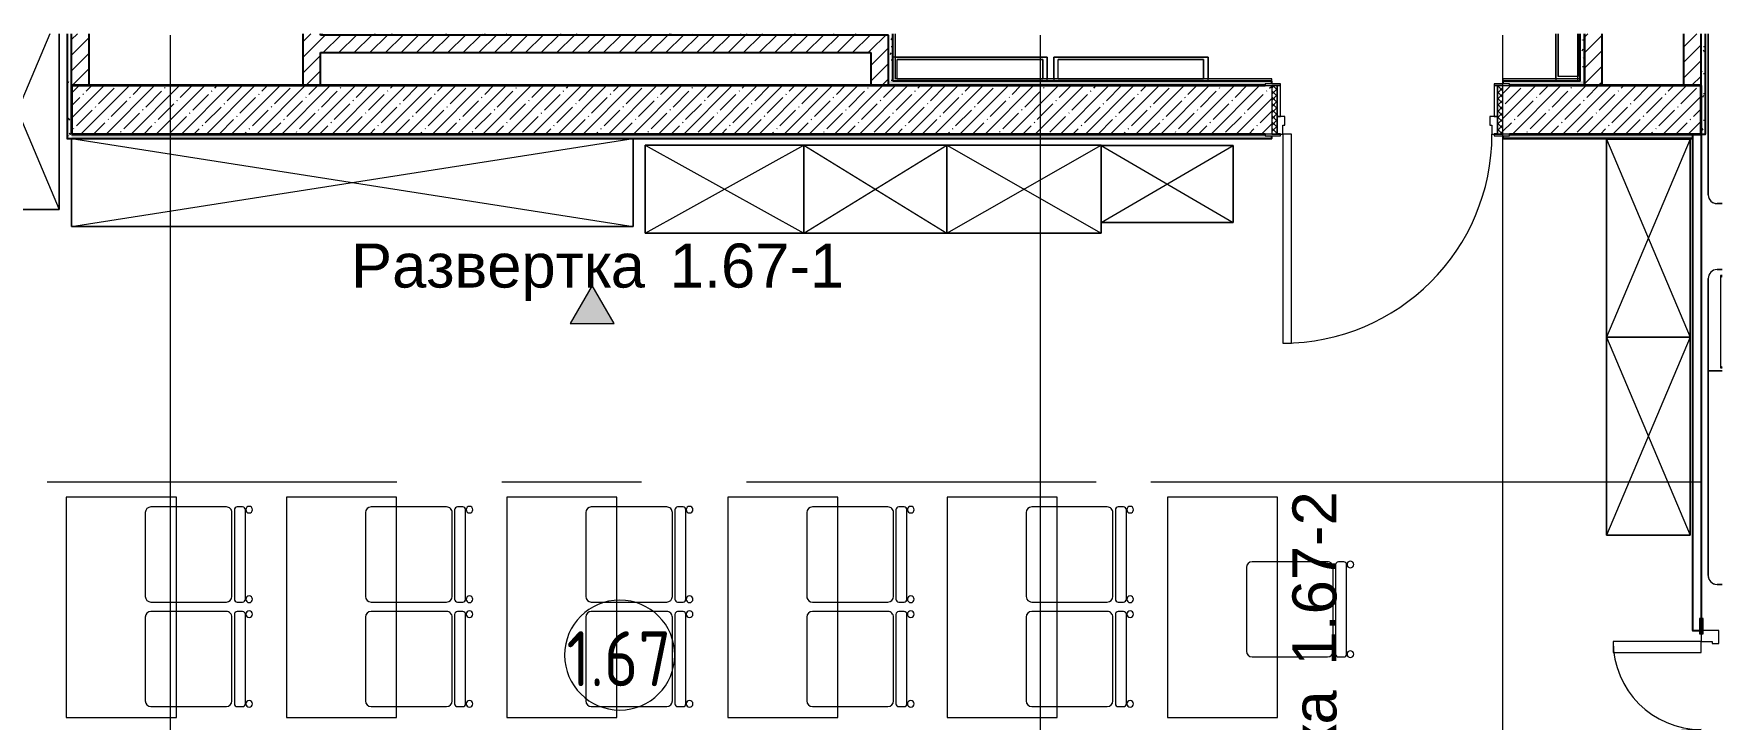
# Model space of a CAD drawing. Header units: millimetres. Extents: x 855 to 54851, y -2301 to 5636.
# Drawn here: x 11657 to 19325, y 2522 to 5636 of the extents above; entities that cross this region are included whole.
import ezdxf

# ---------------------------------------------------------------- set-up
doc = ezdxf.new("R2010")
doc.units = ezdxf.units.MM
doc.linetypes.add('Осевая', pattern=[3175, 635, -476.25, 1587.5, -476.25])
for name, color, linetype, lineweight in [('A-AREA-IDEN', 7, 'Continuous', 9), ('A-DOOR', 7, 'Continuous', 9), ('A-DOOR-1', 7, 'Continuous', 13), ('A-DOOR-FRAM', 7, 'Continuous', 13), ('A-DOOR-FRAM-1', 7, 'Continuous', 9), ('A-WALL', 7, 'Continuous', 9), ('G-ANNO-SYMB', 7, 'Continuous', 9), ('I-WALL', 7, 'Continuous', 9), ('Оси', 7, 'Continuous', 9), ('Оси-2', 7, 'Осевая', 9)]:
    doc.layers.add(name, color=color, linetype=linetype, lineweight=lineweight)
for name, color, linetype, lineweight, true_color in [('A-WALL-1', 7, 'Continuous', 25, 0x3c3c3c), ('A-WALL-2', 7, 'Continuous', 35, 0x3c3c3c), ('A-WALL-FNSH-1', 7, 'Continuous', 13, 0x3c3c3c), ('I-FURN-1', 7, 'Continuous', 9, 0xf0f0f0)]:
    doc.layers.add(name, color=color, linetype=linetype, lineweight=lineweight, true_color=true_color)
doc.styles.add('Arial_1', font='arial.ttf', dxfattribs={"height": 200})
doc.styles.add('GOST Common_4', font='GOST_Common.ttf', dxfattribs={"width": 0.9, "height": 250})
pattern_1 = [(45, (-82380.944, 0), (-35.35534, 35.35534), [])]
pattern_2 = [(0, (-82380.944, 0), (121.92, 30.48), [10.058, -81.382, 10.058, -81.382, -487.68]), (0, (-82380.944, 0), (121.92, 30.48), [-182.88, 10.058, -172.822, 10.058, -81.382, -213.36]), (0, (-82380.944, 0), (121.92, 30.48), [-457.2, 10.058, -50.902, 10.058, -142.342]), (120, (-82335.224, 15.24), (-87.356454, 90.345817), [10.058, -81.382, 10.058, -81.382, -487.68]), (120, (-82335.224, 15.24), (-87.356454, 90.345817), [-182.88, 10.058, -172.822, 10.058, -81.382, -213.36]), (120, (-82335.224, 15.24), (-87.356454, 90.345817), [-457.2, 10.058, -50.902, 10.058, -142.342]), (240, (-82319.984, 76.2), (-34.563546, -120.825817), [10.058, -81.382, 10.058, -81.382, -487.68]), (240, (-82319.984, 76.2), (-34.563546, -120.825817), [-182.88, 10.058, -172.822, 10.058, -81.382, -213.36]), (240, (-82319.984, 76.2), (-34.563546, -120.825817), [-457.2, 10.058, -50.902, 10.058, -142.342])]

# ---------------------------------------------------------------- blocks, each defined once
blk = doc.blocks.new('110_Дверь_СКБ_1Ст_Внутренняя1 - Д-7а_л__950x2100h_Туалет-32220591-План разверток пом_ 1_67_ Этаж 1')
at = {"layer": 'A-DOOR'}
h = blk.add_hatch(dxfattribs=at)
h.set_pattern_fill('FP_5', color=256, style=0, pattern_type=2)
h.set_pattern_definition([(135, (1776.41, 174.685), (-14.14214, -14.14214), []), (225, (1776.41, 174.685), (14.14214, -14.14214), [])])
h.paths.add_polyline_path([(537.5, 110), (512.5, 110), (512.5, -110), (537.5, -110)])
at = {"layer": 'A-DOOR-FRAM-1'}
h = blk.add_hatch(dxfattribs=at)
h.set_pattern_fill('FP_6', color=256, style=0, pattern_type=2)
h.set_pattern_definition([(45, (-346.384, 174.685), (-14.1421, 14.1421), []), (135, (-346.384, 174.685), (-14.1421, -14.1421), [])])
h.paths.add_polyline_path([(-487.5, 110), (-512.5, 110), (-512.5, -110), (-487.5, -110)])
at = {"layer": 'A-DOOR'}
blk.add_arc((487.5, 110), 950, 90, 180, dxfattribs=at)
at = {"layer": 'A-DOOR-1'}
for p, q in [((487.5, 1060), (447.5, 1060)), ((447.5, 1060), (447.5, 110)), ((487.5, 110), (487.5, 1060)), ((447.5, 110), (487.5, 110))]:
    blk.add_line(p, q, dxfattribs=at)
at = {"layer": 'A-DOOR-FRAM'}
for p, q in [((-472.5, 118), (-542.5, 118)), ((-542.5, 118), (-542.5, 110)), ((-542.5, 110), (-472.5, 110)), ((-487.5, 110), (-512.5, 110)), ((-512.5, 110), (-512.5, -110)), ((-462.5, 110), (-487.5, 110)), ((-487.5, 110), (-487.5, 30)), ((-487.5, -110), (-487.5, 110)), ((-472.5, 110), (-487.5, 110)), ((-487.5, 110), (-487.5, 109)), ((-487.5, 109), (-472.5, 109)), ((-472.5, 110), (-472.5, 118)), ((-472.5, 109), (-472.5, 110)), ((-462.5, 70), (-462.5, 110)), ((487.5, 110), (487.5, 70)), ((512.5, 110), (487.5, 110)), ((567.5, 118), (497.5, 118)), ((497.5, 118), (497.5, 110)), ((512.5, 110), (497.5, 110)), ((497.5, 110), (497.5, 109)), ((497.5, 110), (567.5, 110)), ((497.5, 109), (512.5, 109)), ((512.5, 30), (512.5, 110)), ((537.5, 110), (512.5, 110)), ((512.5, 110), (512.5, -110)), ((512.5, 109), (512.5, 110)), ((537.5, -110), (537.5, 110)), ((567.5, 110), (567.5, 118)), ((-487.5, 30), (-452.5, 30)), ((-472.5, 30), (-487.5, 30)), ((-487.5, 30), (-487.5, -110)), ((-472.5, -110), (-472.5, 30)), ((-452.5, 70), (-462.5, 70)), ((-452.5, 30), (-452.5, 70)), ((487.5, 70), (477.5, 70)), ((477.5, 70), (477.5, 30)), ((477.5, 30), (512.5, 30)), ((512.5, 30), (497.5, 30)), ((497.5, 30), (497.5, -110)), ((512.5, -110), (512.5, 30)), ((-472.5, -110), (-542.5, -110)), ((-542.5, -110), (-542.5, -118)), ((-542.5, -118), (-472.5, -118)), ((-512.5, -110), (-487.5, -110)), ((-487.5, -110), (-472.5, -110)), ((-472.5, -118), (-472.5, -110)), ((497.5, -110), (512.5, -110)), ((567.5, -110), (497.5, -110)), ((497.5, -110), (497.5, -118)), ((497.5, -118), (567.5, -118)), ((512.5, -110), (537.5, -110)), ((567.5, -118), (567.5, -110))]:
    blk.add_line(p, q, dxfattribs=at)
blk = doc.blocks.new('Bed - Small Sizes - 1_119-25446116-План разверток пом_ 1_67_ Этаж 1')
at = {"layer": 'I-FURN-1'}
for p, q in [((-332.7, -658.4), (-332.7, -1390)), ((-332.7, -1390), (-332.7, -658.4)), ((-292.7, -1430), (-269, -1430)), ((-269, -1430), (-292.7, -1430))]:
    blk.add_line(p, q, dxfattribs=at)
for start, end in [(180, 270), (180, 240), (240, 255), (255, 270)]:
    blk.add_arc((-292.7, -1390), 40, start, end, dxfattribs=at)
blk = doc.blocks.new('Bed - Small Sizes - 1_119-V2-План разверток пом_ 1_67_ Этаж 1')
at = {"layer": 'I-FURN-1'}
for p, q in [((-269, 0), (-292.7, 0)), ((-292.7, 0), (-269, 0)), ((-269, 0), (-292.7, 0)), ((-292.7, 0), (-269, 0)), ((-332.7, -40), (-332.7, -460)), ((-332.7, -460), (-332.7, -40)), ((-332.7, -40), (-332.7, -460)), ((-332.7, -460), (-332.7, -40)), ((-277.5, -26.2), (-269, -34.5)), ((-269, -26.2), (-277.5, -26.2)), ((-277.5, -26.2), (-277.5, -446.2)), ((-269, -26.2), (-277.5, -26.2)), ((-277.5, -26.2), (-277.5, -446.2)), ((-332.7, -460), (-269, -460)), ((-269, -460), (-332.7, -460)), ((-332.7, -460), (-332.7, -1390)), ((-332.7, -1390), (-332.7, -460)), ((-332.7, -460), (-269, -460)), ((-277.5, -446.2), (-269, -439.8)), ((-277.5, -446.2), (-269, -446.2)), ((-277.5, -446.2), (-269, -446.2)), ((-292.7, -1430), (-269, -1430)), ((-269, -1430), (-292.7, -1430))]:
    blk.add_line(p, q, dxfattribs=at)
for centre, start, end in [((-292.7, -40), 90, 180), ((-292.7, -40), 90, 180), ((-292.7, -40), 90, 180), ((-292.7, -40), 90, 180), ((-292.7, -1390), 180, 270), ((-292.7, -1390), 180, 210), ((-292.7, -1390), 210, 270)]:
    blk.add_arc(centre, 40, start, end, dxfattribs=at)
blk = doc.blocks.new('Стол базовый прямоугольный - 1_89-25401668-План разверток пом_ 1_67_ Этаж 1')
at = {"layer": 'I-FURN-1'}
for p, q in [((500, 250), (-500, 250)), ((-500, 250), (-500, -250)), ((500, -250), (500, 250)), ((-500, -250), (500, -250))]:
    blk.add_line(p, q, dxfattribs=at)
blk = doc.blocks.new('M_Стул-Breuer - 1_87-25466819-План разверток пом_ 1_67_ Этаж 1')
at = {"layer": 'I-FURN-1'}
for p, q in [((190.5, 241.3), (-190.5, 241.3)), ((-215.9, 215.9), (-215.9, 100)), ((215.9, 100), (215.9, 215.9)), ((-215.9, 100), (-215.9, -127)), ((215.9, -127), (215.9, 100)), ((-190.5, -152.4), (190.5, -152.4)), ((-215.9, -176.2), (-215.9, -200.8)), ((203.2, -163.5), (-203.2, -163.5)), ((-203.2, -213.5), (203.2, -213.5)), ((215.9, -200.8), (215.9, -176.2))]:
    blk.add_line(p, q, dxfattribs=at)
for centre, radius, start, end in [((-190.5, 215.9), 25.4, 90, 180), ((190.5, 215.9), 25.4, 0, 90), ((-190.5, -127), 25.4, 180, 270), ((190.5, -127), 25.4, 270, 360), ((-203.5, -230.6), 15.1, 360, 180), ((-203.2, -176.2), 12.7, 90, 180), ((-203.2, -200.8), 12.7, 180, 270), ((203.7, -230.6), 15.1, 360, 180), ((203.2, -176.2), 12.7, 360, 90), ((203.2, -200.8), 12.7, 270, 360), ((-203.5, -230.6), 15.1, 180, 360), ((203.7, -230.6), 15.1, 180, 360)]:
    blk.add_arc(centre, radius, start, end, dxfattribs=at)
blk = doc.blocks.new('M_Стул-Breuer - 1_87-V3-План разверток пом_ 1_67_ Этаж 1')
at = {"layer": 'I-FURN-1'}
for p, q in [((190.5, 241.3), (-190.5, 241.3)), ((-215.9, 215.9), (-215.9, 100)), ((215.9, 100), (215.9, 215.9)), ((-215.9, 100), (-215.9, -127)), ((215.9, -127), (215.9, 100)), ((-190.5, -152.4), (190.5, -152.4)), ((-215.9, -176.2), (-215.9, -200.8)), ((203.2, -163.5), (-203.2, -163.5)), ((-203.2, -213.5), (203.2, -213.5)), ((215.9, -200.8), (215.9, -176.2))]:
    blk.add_line(p, q, dxfattribs=at)
for centre, radius, start, end in [((-190.5, 215.9), 25.4, 120, 180), ((-190.5, 215.9), 25.4, 90, 120), ((190.5, 215.9), 25.4, 0, 90), ((-190.5, -127), 25.4, 180, 270), ((190.5, -127), 25.4, 270, 360), ((-203.5, -230.6), 15.1, 360, 180), ((-203.2, -176.2), 12.7, 90, 180), ((-203.2, -200.8), 12.7, 180, 270), ((203.7, -230.6), 15.1, 360, 180), ((203.2, -176.2), 12.7, 360, 90), ((203.2, -200.8), 12.7, 270, 360), ((-203.5, -230.6), 15.1, 180, 360), ((203.7, -230.6), 15.1, 180, 360)]:
    blk.add_arc(centre, radius, start, end, dxfattribs=at)
blk = doc.blocks.new('M_Стул-Breuer - 1_87-V4-План разверток пом_ 1_67_ Этаж 1')
at = {"layer": 'I-FURN-1'}
for p, q in [((190.5, 241.3), (-190.5, 241.3)), ((-215.9, 215.9), (-215.9, 100)), ((215.9, 100), (215.9, 215.9)), ((-215.9, 100), (-215.9, -127)), ((215.9, -127), (215.9, 100)), ((-190.5, -152.4), (190.5, -152.4)), ((-215.9, -176.2), (-215.9, -200.8)), ((203.2, -163.5), (-203.2, -163.5)), ((-203.2, -213.5), (203.2, -213.5)), ((215.9, -200.8), (215.9, -176.2))]:
    blk.add_line(p, q, dxfattribs=at)
for centre, radius, start, end in [((-190.5, 215.9), 25.4, 105, 180), ((-190.5, 215.9), 25.4, 90, 105), ((190.5, 215.9), 25.4, 0, 90), ((-190.5, -127), 25.4, 180, 270), ((190.5, -127), 25.4, 270, 360), ((-203.5, -230.6), 15.1, 360, 180), ((-203.2, -176.2), 12.7, 90, 180), ((-203.2, -200.8), 12.7, 180, 270), ((203.7, -230.6), 15.1, 360, 180), ((203.2, -176.2), 12.7, 360, 90), ((203.2, -200.8), 12.7, 270, 360), ((-203.5, -230.6), 15.1, 180, 360), ((203.7, -230.6), 15.1, 180, 360)]:
    blk.add_arc(centre, radius, start, end, dxfattribs=at)
blk = doc.blocks.new('Шкаф параметрический - 13_3-25587571-План разверток пом_ 1_67_ Этаж 1')
at = {"layer": 'I-FURN-1'}
for p, q in [((0, 0), (600, 350)), ((0, 350), (600, 0)), ((600, 350), (0, 350)), ((0, 350), (0, 0)), ((0, 0), (0, 350)), ((0, 350), (600, 350)), ((600, 0), (600, 350)), ((600, 350), (600, 0)), ((0, 0), (600, 0)), ((600, 0), (0, 0))]:
    blk.add_line(p, q, dxfattribs=at)
blk = doc.blocks.new('Шкаф параметрический - 13_1-25587687-План разверток пом_ 1_67_ Этаж 1')
at = {"layer": 'I-FURN-1'}
for p, q in [((0, 0), (700, 400)), ((0, 400), (700, 0)), ((700, 400), (0, 400)), ((0, 400), (0, 0)), ((0, 0), (0, 400)), ((0, 400), (700, 400)), ((700, 0), (700, 400)), ((700, 400), (700, 397.6)), ((700, 397.6), (700, 47.6)), ((0, 0), (700, 0)), ((700, 0), (0, 0)), ((700, 47.6), (700, 0))]:
    blk.add_line(p, q, dxfattribs=at)
blk = doc.blocks.new('Шкаф параметрический - 13_2-25587811-План разверток пом_ 1_67_ Этаж 1')
at = {"layer": 'I-FURN-1'}
for p, q in [((0, 0), (650, 400)), ((0, 400), (650, 0)), ((650, 400), (0, 400)), ((0, 400), (0, 0)), ((0, 0), (0, 400)), ((0, 400), (650, 400)), ((650, 0), (650, 400)), ((650, 400), (650, 0)), ((0, 0), (650, 0)), ((650, 0), (0, 0))]:
    blk.add_line(p, q, dxfattribs=at)
blk = doc.blocks.new('Шкаф параметрический - 13_4-25587915-План разверток пом_ 1_67_ Этаж 1')
at = {"layer": 'I-FURN-1'}
for p, q in [((0, 0), (720, 400)), ((0, 400), (720, 0)), ((720, 400), (0, 400)), ((0, 400), (0, 0)), ((0, 0), (0, 400)), ((0, 400), (720, 400)), ((720, 0), (720, 400)), ((720, 400), (720, 0)), ((0, 0), (720, 0)), ((720, 0), (0, 0))]:
    blk.add_line(p, q, dxfattribs=at)
blk = doc.blocks.new('Шкаф параметрический - 1_33-25588469-План разверток пом_ 1_67_ Этаж 1')
at = {"layer": 'I-FURN-1'}
for p, q in [((0, 0), (2550, 400)), ((0, 400), (2550, 0)), ((2550, 400), (0, 400)), ((0, 400), (0, 0)), ((0, 0), (0, 400)), ((0, 400), (2550, 400)), ((2550, 0), (2550, 400)), ((2550, 400), (2550, 0)), ((0, 0), (2550, 0)), ((2550, 0), (0, 0))]:
    blk.add_line(p, q, dxfattribs=at)
blk = doc.blocks.new('Шкаф параметрический - 1_268-25587356-План разверток пом_ 1_67_ Этаж 1')
at = {"layer": 'I-FURN-1'}
for p, q in [((0, 0), (900, 380)), ((0, 380), (900, 0)), ((900, 380), (0, 380)), ((0, 380), (0, 0)), ((0, 0), (0, 380)), ((0, 380), (900, 380)), ((900, 0), (900, 380)), ((900, 380), (900, 0)), ((0, 0), (900, 0)), ((900, 0), (0, 0))]:
    blk.add_line(p, q, dxfattribs=at)
blk = doc.blocks.new('Шкаф параметрический - 1_268-V7-План разверток пом_ 1_67_ Этаж 1')
at = {"layer": 'I-FURN-1'}
for p, q in [((101.4, 42.8), (900, 380)), ((900, 380), (101.4, 380)), ((101.4, 380), (900, 380)), ((101.4, 337.2), (900, 0)), ((900, 0), (900, 380)), ((900, 380), (900, 0)), ((101.4, 0), (900, 0)), ((900, 0), (101.4, 0))]:
    blk.add_line(p, q, dxfattribs=at)
blk = doc.blocks.new('Вешалка - 1_25-26107852-План разверток пом_ 1_67_ Этаж 1')
at = {"layer": 'I-FURN-1'}
for p, q in [((350, 55), (-350, 55)), ((-350, 55), (-350, -55)), ((-339, 55), (350, 55)), ((-330.4, -46), (-330.4, 44.4)), ((-330.4, -44.1), (-330.4, 44.4)), ((-330.4, 44.4), (330.2, 44.4)), ((330.2, 44.4), (-330.4, 44.4)), ((330.2, 44.4), (330.2, -46)), ((330.2, -44), (330.2, 44.4)), ((350, -55), (350, 55)), ((350, 55), (350, -44)), ((-350, -55), (350, -55)), ((330.2, -46), (-330.4, -46))]:
    blk.add_line(p, q, dxfattribs=at)
blk = doc.blocks.new('Вешалка - 1_25-V8-План разверток пом_ 1_67_ Этаж 1')
at = {"layer": 'I-FURN-1'}
for p, q in [((350, 55), (-350, 55)), ((-350, 55), (-350, -55)), ((-350, -44), (-350, 55)), ((-350, 55), (350, 55)), ((-330.4, -46), (-330.4, 44.4)), ((-330.4, -44), (-330.4, 44.4)), ((-330.4, 44.4), (330.2, 44.4)), ((330.2, 44.4), (-330.4, 44.4)), ((330.2, 44.4), (330.2, -46)), ((330.2, -44), (330.2, 44.4)), ((350, -55), (350, 55)), ((350, 55), (350, -44)), ((-350, -55), (350, -55)), ((330.2, -46), (-330.4, -46))]:
    blk.add_line(p, q, dxfattribs=at)
blk = doc.blocks.new('Вешалка - 1_25-32858924-План разверток пом_ 1_67_ Этаж 1')
at = {"layer": 'I-FURN-1'}
for p, q in [((-136.7, 55), (-350, 55)), ((-350, 55), (-350, -55)), ((-341.5, 55), (-136.7, 55)), ((-330.4, -46), (-330.4, 44.4)), ((-330.4, -44), (-330.4, 44.4)), ((-330.4, 44.4), (-136.7, 44.4)), ((-136.7, 44.4), (-330.4, 44.4)), ((-350, -55), (-136.7, -55)), ((-136.7, -46), (-330.4, -46))]:
    blk.add_line(p, q, dxfattribs=at)
blk = doc.blocks.new('110_Дверь_СКБ_2Ст - Д-5_п__в составе перегородки _не входит в спец__-32680960-План разверток пом_ 1_67_ Этаж 1')
at = {"layer": 'A-DOOR'}
for centre, radius, start, end in [((-637.5, 0.5), 900, 0, 90), ((662.5, 0.5), 400, 90, 180)]:
    blk.add_arc(centre, radius, start, end, dxfattribs=at)
at = {"layer": 'A-DOOR-1'}
for p, q in [((-637.5, 900.5), (-637.5, 0.5)), ((-587.5, 900.5), (-637.5, 900.5)), ((-587.5, 0.5), (-587.5, 900.5)), ((662.5, 400.5), (612.5, 400.5)), ((612.5, 400.5), (612.5, 0.5)), ((662.5, 0.5), (662.5, 400.5)), ((-637.5, 0.5), (-587.5, 0.5)), ((612.5, 0.5), (662.5, 0.5))]:
    blk.add_line(p, q, dxfattribs=at)
at = {"layer": 'A-DOOR-FRAM'}
for p, q in [((-672.5, 8.5), (-742.5, 8.5)), ((-742.5, 8.5), (-742.5, 0.5)), ((-742.5, 0.5), (-672.5, 0.5)), ((-637.5, 0.5), (-687.5, 0.5)), ((-687.5, 0.5), (-687.5, -79.5)), ((-672.5, 0.5), (-687.5, 0.5)), ((-687.5, 0.5), (-687.5, -0.5)), ((-672.5, 0.5), (-672.5, 8.5)), ((-672.5, -0.5), (-672.5, 0.5)), ((-637.5, -49.5), (-637.5, 0.5)), ((662.5, 0.5), (662.5, -49.5)), ((712.5, 0.5), (662.5, 0.5)), ((767.5, 8.5), (697.5, 8.5)), ((697.5, 8.5), (697.5, 0.5)), ((712.5, 0.5), (697.5, 0.5)), ((697.5, 0.5), (697.5, -0.5)), ((697.5, 0.5), (767.5, 0.5)), ((712.5, -79.5), (712.5, 0.5)), ((712.5, -0.5), (712.5, 0.5)), ((767.5, 0.5), (767.5, 8.5)), ((-672.5, -0.5), (-742.5, -0.5)), ((-742.5, -0.5), (-742.5, -8.5)), ((-742.5, -8.5), (-672.5, -8.5)), ((-687.5, -0.5), (-672.5, -0.5)), ((-672.5, -8.5), (-672.5, -0.5)), ((-627.5, -49.5), (-637.5, -49.5)), ((-627.5, -79.5), (-627.5, -49.5)), ((662.5, -49.5), (652.5, -49.5)), ((652.5, -49.5), (652.5, -79.5)), ((697.5, -0.5), (712.5, -0.5)), ((767.5, -0.5), (697.5, -0.5)), ((697.5, -0.5), (697.5, -8.5)), ((697.5, -8.5), (767.5, -8.5)), ((767.5, -8.5), (767.5, -0.5)), ((-687.5, -79.5), (-627.5, -79.5)), ((652.5, -79.5), (712.5, -79.5))]:
    blk.add_line(p, q, dxfattribs=at)
blk = doc.blocks.new('Марка_Помещения - Номер-25198446-План разверток пом_ 1_67_ Этаж 1')
at = {"layer": 'A-AREA-IDEN'}
for start, end in [(360, 180), (180, 360)]:
    blk.add_arc((0, 0), 2.5, start, end, dxfattribs=at)
blk = doc.blocks.new('Фасад - Марка фасада_Указатель-25386507-План разверток пом_ 1_67_ Этаж 1')
at = {"layer": 'G-ANNO-SYMB'}
blk.add_hatch(color=256, dxfattribs=at).paths.add_polyline_path([(-1, 0), (0, 1.732), (1, 0), (0, 0)])
for p, q in [((0, 1.732), (-1, 0)), ((1, 0), (0, 1.732)), ((-1, 0), (0, 0)), ((0, 0), (1, 0))]:
    blk.add_line(p, q, dxfattribs=at)

msp = doc.modelspace()

# ---------------------------------------------------------------- hatches: boundary and pattern name
at = {"layer": 'I-WALL'}
h = msp.add_hatch(dxfattribs=at)
h.set_pattern_fill('FP_7', color=256, style=0, pattern_type=2)
h.set_pattern_definition(pattern_2)
h.paths.add_polyline_path([(11829.1, 5160), (11829.1, 5635.8), (11809.1, 5635.8), (11809.1, 5160)])
h = msp.add_hatch(dxfattribs=at)
h.set_pattern_fill('FP_2', color=256, style=0, pattern_type=2)
h.set_pattern_definition(pattern_1)
h.paths.add_polyline_path([(11909.1, 5400), (11909.1, 5635.8), (11829.1, 5635.8), (11829.1, 5400)])
h = msp.add_hatch(dxfattribs=at)
h.set_pattern_fill('FP_2', color=256, style=0, pattern_type=2)
h.set_pattern_definition(pattern_1)
h.paths.add_polyline_path([(12959.1, 5400), (12959.1, 5635.8), (12879.1, 5635.8), (12879.1, 5400)])
h = msp.add_hatch(dxfattribs=at)
h.set_pattern_fill('FP_7', color=256, style=0, pattern_type=2)
h.set_pattern_definition(pattern_2)
h.paths.add_polyline_path([(15539.1, 5630), (15539.1, 5635.8), (12959.1, 5635.8), (12959.1, 5630), (14410.7, 5630)])
h = msp.add_hatch(dxfattribs=at)
h.set_pattern_fill('FP_2', color=256, style=0, pattern_type=2)
h.set_pattern_definition(pattern_1)
h.paths.add_polyline_path([(15459.1, 5550), (15459.1, 5630), (12959.1, 5630), (12959.1, 5550), (14410.7, 5550)])
h = msp.add_hatch(dxfattribs=at)
h.set_pattern_fill('FP_2', color=256, style=0, pattern_type=2)
h.set_pattern_definition(pattern_1)
h.paths.add_polyline_path([(15539.1, 5400), (15539.1, 5630), (15459.1, 5630), (15459.1, 5400)])
h = msp.add_hatch(dxfattribs=at)
h.set_pattern_fill('FP_7', color=256, style=0, pattern_type=2)
h.set_pattern_definition(pattern_2)
h.paths.add_polyline_path([(15559.1, 5420), (15559.1, 5635.8), (15539.1, 5635.8), (15539.1, 5420)])
for points in [[(15570.1, 5420), (15569.3, 5635.8), (15559.1, 5635.8), (15559.1, 5420)], [(18668.1, 5420), (18679.1, 5420), (18678.6, 5635.8), (18668.1, 5635.8), (18668.1, 5422.5)]]:
    msp.add_hatch(color=256, dxfattribs=at).paths.add_polyline_path(points)
h = msp.add_hatch(dxfattribs=at)
h.set_pattern_fill('FP_7', color=256, style=0, pattern_type=2)
h.set_pattern_definition(pattern_2)
h.paths.add_polyline_path([(18699.1, 5420), (18699.1, 5635.8), (18679.1, 5635.8), (18679.1, 5420)])
h = msp.add_hatch(dxfattribs=at)
h.set_pattern_fill('FP_2', color=256, style=0, pattern_type=2)
h.set_pattern_definition(pattern_1)
h.paths.add_polyline_path([(18779.1, 5400), (18779.1, 5635.8), (18699.1, 5635.8), (18699.1, 5400)])
h = msp.add_hatch(dxfattribs=at)
h.set_pattern_fill('FP_2', color=256, style=0, pattern_type=2)
h.set_pattern_definition(pattern_1)
h.paths.add_polyline_path([(19229.1, 5400), (19229.1, 5635.8), (19149.1, 5635.8), (19149.1, 5400)])
h = msp.add_hatch(dxfattribs=at)
h.set_pattern_fill('FP_7', color=256, style=0, pattern_type=2)
h.set_pattern_definition(pattern_2)
h.paths.add_polyline_path([(19249.1, 5180), (19249.1, 5635.8), (19229.1, 5635.8), (19229.1, 5180)])
h = msp.add_hatch(dxfattribs=at)
h.set_pattern_fill('FP_4', color=256, style=0, pattern_type=2)
h.set_pattern_definition([(45, (-82380.94, 0), (-57.024626, 57.024626), []), (45, (-82323.92, 0), (-57.024626, 57.024626), [100.806, -20.161, 3.353, -16.808])])
h.paths.add_polyline_path([(19229.1, 5180), (19229.1, 5400), (18329.1, 5400), (18329.1, 5180), (19189.1, 5180)])
h.paths.add_polyline_path([(16867.7, 5180), (17279.1, 5180), (17279.1, 5400), (11829.1, 5400), (11829.1, 5180), (14410.7, 5180)])
h = msp.add_hatch(dxfattribs=at)
h.set_pattern_fill('FP_7', color=256, style=0, pattern_type=2)
h.set_pattern_definition(pattern_2)
h.paths.add_polyline_path([(16259.1, 5400), (17249.1, 5400.4), (17249.1, 5408), (17279.1, 5408), (17279.1, 5420), (15539.1, 5420), (15539.1, 5400), (15559.1, 5400)])
h.paths.add_polyline_path([(18359.1, 5400), (18699.1, 5400), (18699.1, 5420), (18329.1, 5420), (18329.1, 5408), (18359.1, 5408), (18359.1, 5401.8)])
h = msp.add_hatch(color=256, dxfattribs=at)
h.paths.add_polyline_path([(17279.1, 5420), (17279.1, 5431), (15570.1, 5431), (15570.1, 5420), (16989.7, 5420)])
h.paths.add_polyline_path([(18329.1, 5420), (18679.1, 5420), (18679.1, 5431), (18329.1, 5431)])
h = msp.add_hatch(dxfattribs=at)
h.set_pattern_fill('FP_7', color=256, style=0, pattern_type=2)
h.set_pattern_definition(pattern_2)
h.paths.add_polyline_path([(19188.1, 5160), (19189.1, 5160), (19189.1, 5180), (18359.1, 5179.3), (18359.1, 5172), (18329.1, 5172), (18329.1, 5160), (18359.1, 5160)])
h.paths.add_polyline_path([(17279.1, 5160), (17279.1, 5172), (17249.1, 5172), (17249.1, 5180), (11829.1, 5180), (11829.1, 5160), (17249.1, 5160)])

# ---------------------------------------------------------------- linework, layer by layer
at = {"layer": 'A-WALL'}
for p, q in [((19230.1, 5180), (19230.1, 5179)), ((19249.1, 5180), (19250.1, 5180))]:
    msp.add_line(p, q, dxfattribs=at)
at = {"layer": 'A-WALL-1'}
for p, q in [((11809.1, 5635.8), (11809.1, 5160)), ((11829.1, 5400), (11829.1, 5635.8)), ((11909.1, 5400), (11909.1, 5635.8)), ((12879.1, 5635.8), (12879.1, 5400)), ((12959.1, 5630), (12959.1, 5635.8)), ((15539.1, 5630), (12959.1, 5630)), ((15539.1, 5400), (15539.1, 5630)), ((15559.1, 5420), (15559.1, 5635.8)), ((18679.1, 5420), (18679.1, 5635.8)), ((18699.1, 5635.8), (18699.1, 5400)), ((18699.1, 5400), (18699.1, 5635.8)), ((18779.1, 5400), (18779.1, 5635.8)), ((19149.1, 5635.8), (19149.1, 5400)), ((19229.1, 5400), (19229.1, 5635.8)), ((19249.1, 5180), (19249.1, 5635.8)), ((12959.1, 5550), (15459.1, 5550)), ((12959.1, 5400), (12959.1, 5550)), ((15459.1, 5550), (15459.1, 5400)), ((17279.1, 5420), (15559.1, 5420)), ((17279.1, 5408), (17279.1, 5420)), ((18679.1, 5420), (18329.1, 5420)), ((18329.1, 5420), (18329.1, 5408)), ((11809.1, 5160), (17279.1, 5160)), ((17279.1, 5160), (17279.1, 5172)), ((18329.1, 5172), (18329.1, 5160)), ((19189.1, 5160), (18329.1, 5160)), ((19189.1, 5180), (19189.1, 2925)), ((19229.1, 5180), (19249.1, 5180)), ((19229.1, 5180), (19229.1, 2980)), ((19189.1, 2925), (19221.1, 2925))]:
    msp.add_line(p, q, dxfattribs=at)
at = {"layer": 'A-WALL-2'}
for p, q in [((17249.1, 5400), (11829.1, 5400)), ((11829.1, 5400), (11829.1, 5180)), ((19229.1, 5400), (18359.1, 5400)), ((19229.1, 5180), (19229.1, 5400)), ((11829.1, 5180), (17249.1, 5180)), ((18359.1, 5180), (19229.1, 5180))]:
    msp.add_line(p, q, dxfattribs=at)
at = {"layer": 'A-WALL-FNSH-1'}
for p, q in [((11808.1, 5635.8), (11808.1, 5159)), ((15570.1, 5431), (15570.1, 5635.8)), ((18668.1, 5635.8), (18668.1, 5420)), ((19250.1, 5179), (19250.1, 5635.8)), ((17279.1, 5431), (15570.1, 5431)), ((17279.1, 5420), (17279.1, 5431)), ((18679.1, 5431), (18329.1, 5431)), ((18329.1, 5431), (18329.1, 5420)), ((11808.1, 5159), (17279.1, 5159)), ((17279.1, 5159), (17279.1, 5160)), ((18329.1, 5160), (18329.1, 5159)), ((18329.1, 5159), (19188.1, 5159)), ((19188.1, 5159), (19188.1, 2925)), ((19230.1, 2980), (19230.1, 5179)), ((19230.1, 5179), (19250.1, 5179)), ((19188.1, 2925), (19189.1, 2925))]:
    msp.add_line(p, q, dxfattribs=at)
at = {"layer": 'Оси'}
for p, q in [((12279.1, 3130), (12279.1, 5630)), ((16229.1, 3130), (16229.1, 5630)), ((18329.1, 3130), (18329.1, 5630)), ((16730.1, 3600), (19230.1, 3600))]:
    msp.add_line(p, q, dxfattribs=at)
at = {"layer": 'Оси-2'}
for p, q in [((10607.6, 3600), (16730.1, 3600)), ((12279.1, 999.4), (12279.1, 3130)), ((16229.1, 999.4), (16229.1, 3130)), ((18329.1, 999.4), (18329.1, 3130))]:
    msp.add_line(p, q, dxfattribs=at)

# ---------------------------------------------------------------- block references
at = {"layer": 'A-AREA-IDEN', "xscale": 99.99999999999993, "yscale": 99.99999999999993, "zscale": 99.99999999999993}
msp.add_blockref('Марка_Помещения - Номер-25198446-План разверток пом_ 1_67_ Этаж 1', (14318.2, 2813.1), dxfattribs=at)
at = {"layer": 'A-DOOR'}
for name, p, rotation in [('110_Дверь_СКБ_1Ст_Внутренняя1 - Д-7а_л__950x2100h_Туалет-32220591-План разверток пом_ 1_67_ Этаж 1', (17816.6, 5290), 180), ('110_Дверь_СКБ_2Ст - Д-5_п__в составе перегородки _не входит в спец__-32680960-План разверток пом_ 1_67_ Этаж 1', (19229.6, 2212.5), 89.99999999999991)]:
    msp.add_blockref(name, p, dxfattribs=dict(at, rotation=rotation))
at = {"layer": 'G-ANNO-SYMB', "xscale": 99.99999999999993, "yscale": 99.99999999999993, "zscale": 99.99999999999993}
msp.add_blockref('Фасад - Марка фасада_Указатель-25386507-План разверток пом_ 1_67_ Этаж 1', (14193.2, 4318.9), dxfattribs=at)
at = {"layer": 'I-FURN-1'}
for name, p, rotation in [('Шкаф параметрический - 1_268-V7-План разверток пом_ 1_67_ Этаж 1', (11392.6, 5737.2), 269.9999999999994), ('Вешалка - 1_25-32858924-План разверток пом_ 1_67_ Этаж 1', (18624.1, 5772.5), 89.99999999999984), ('Шкаф параметрический - 1_268-25587356-План разверток пом_ 1_67_ Этаж 1', (18799.1, 5157.5), 269.9999999999994), ('Шкаф параметрический - 1_268-25587356-План разверток пом_ 1_67_ Этаж 1', (18799.1, 4257.5), 269.9999999999994), ('Стол базовый прямоугольный - 1_89-25401668-План разверток пом_ 1_67_ Этаж 1', (12055.1, 3030), 90), ('Стол базовый прямоугольный - 1_89-25401668-План разверток пом_ 1_67_ Этаж 1', (13055.1, 3030), 90), ('Стол базовый прямоугольный - 1_89-25401668-План разверток пом_ 1_67_ Этаж 1', (14055.1, 3030), 90), ('Стол базовый прямоугольный - 1_89-25401668-План разверток пом_ 1_67_ Этаж 1', (15059.1, 3030), 90), ('Стол базовый прямоугольный - 1_89-25401668-План разверток пом_ 1_67_ Этаж 1', (16055.4, 3030), 90), ('Стол базовый прямоугольный - 1_89-25401668-План разверток пом_ 1_67_ Этаж 1', (17055.4, 3030), 90), ('M_Стул-Breuer - 1_87-25466819-План разверток пом_ 1_67_ Этаж 1', (12405.1, 3270), 90.00000000000006), ('M_Стул-Breuer - 1_87-25466819-План разверток пом_ 1_67_ Этаж 1', (13405.1, 3270), 90.00000000000006), ('M_Стул-Breuer - 1_87-25466819-План разверток пом_ 1_67_ Этаж 1', (14405.1, 3270), 90.00000000000006), ('M_Стул-Breuer - 1_87-V4-План разверток пом_ 1_67_ Этаж 1', (15409.1, 3270), 90.00000000000006), ('M_Стул-Breuer - 1_87-V3-План разверток пом_ 1_67_ Этаж 1', (16405.4, 3270), 90.00000000000006), ('M_Стул-Breuer - 1_87-25466819-План разверток пом_ 1_67_ Этаж 1', (17405.4, 3020.7), 90.00000000000006), ('M_Стул-Breuer - 1_87-25466819-План разверток пом_ 1_67_ Этаж 1', (12405.1, 2795), 90.00000000000006), ('M_Стул-Breuer - 1_87-25466819-План разверток пом_ 1_67_ Этаж 1', (13405.1, 2795), 90.00000000000006), ('M_Стул-Breuer - 1_87-25466819-План разверток пом_ 1_67_ Этаж 1', (14405.1, 2795), 90.00000000000006), ('M_Стул-Breuer - 1_87-25466819-План разверток пом_ 1_67_ Этаж 1', (15409.1, 2795), 90.00000000000006), ('M_Стул-Breuer - 1_87-25466819-План разверток пом_ 1_67_ Этаж 1', (16405.4, 2795), 90.00000000000006)]:
    msp.add_blockref(name, p, dxfattribs=dict(at, rotation=rotation))
for name, p in [('Bed - Small Sizes - 1_119-25446116-План разверток пом_ 1_67_ Этаж 1', (19593.7, 6294.2)), ('Вешалка - 1_25-26107852-План разверток пом_ 1_67_ Этаж 1', (15909.1, 5475)), ('Вешалка - 1_25-V8-План разверток пом_ 1_67_ Этаж 1', (16639.7, 5475)), ('Шкаф параметрический - 1_33-25588469-План разверток пом_ 1_67_ Этаж 1', (11829.1, 4760)), ('Шкаф параметрический - 13_4-25587915-План разверток пом_ 1_67_ Этаж 1', (14434, 4730)), ('Шкаф параметрический - 13_2-25587811-План разверток пом_ 1_67_ Этаж 1', (15154.1, 4730)), ('Шкаф параметрический - 13_1-25587687-План разверток пом_ 1_67_ Этаж 1', (15804.1, 4730)), ('Шкаф параметрический - 13_3-25587571-План разверток пом_ 1_67_ Этаж 1', (16504.1, 4777.6)), ('Bed - Small Sizes - 1_119-V2-План разверток пом_ 1_67_ Этаж 1', (19593.7, 4564.2))]:
    msp.add_blockref(name, p, dxfattribs=at)

# ---------------------------------------------------------------- texts
at = {"layer": 'A-AREA-IDEN', "insert": (14076.3, 2921.7), "char_height": 250, "width": 606.076, "attachment_point": 1, "style": 'GOST Common_4'}
msp.add_mtext('1.67', dxfattribs=at)
at = {"layer": 'G-ANNO-SYMB', "char_height": 200, "attachment_point": 1, "style": 'Arial_1'}
for s, insert, width in [('Развертка', (13098.4, 4682.7), 1659.493), (' 1.67-1', (14467.6, 4682.7), 1074.261)]:
    msp.add_mtext(s, dxfattribs=dict(at, insert=insert, width=width))
at = {"layer": 'G-ANNO-SYMB', "char_height": 200, "attachment_point": 1, "rotation": 90, "style": 'Arial_1'}
for s, insert, width in [(' 1.67-2', (17372.9, 2687.6), 1074.261), ('Развертка', (17372.9, 1318.4), 1659.493)]:
    msp.add_mtext(s, dxfattribs=dict(at, insert=insert, width=width))

doc.saveas('drawing.dxf')
